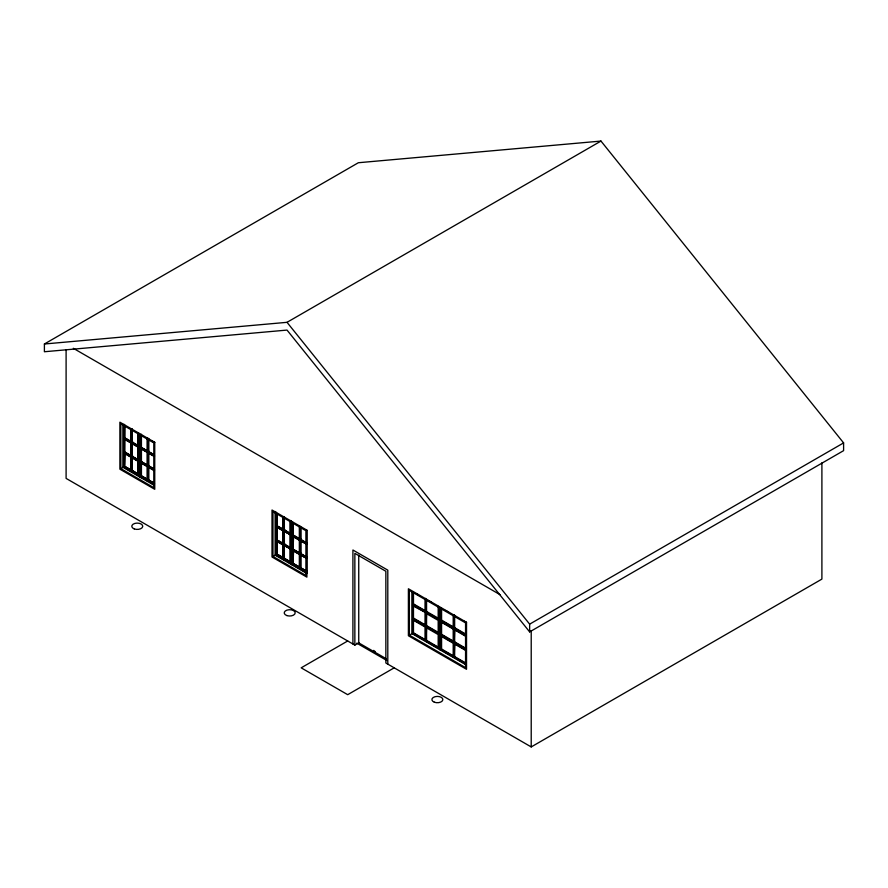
<?xml version="1.0" encoding="UTF-8"?>
<svg xmlns="http://www.w3.org/2000/svg" width="888" height="888" viewBox="0 0 888 888"><rect width="100%" height="100%" fill="white"/><g stroke="black" fill="none" stroke-linecap="round" stroke-linejoin="round"><path stroke-width="1.33" d="M44.4 344L358.352 162.737L600.976 141.07L843.6 442.901L843.6 450.649L529.648 631.901L287.024 330.081L44.4 351.748L44.4 344L287.024 322.322L600.976 141.07M124.72 424.975L124.475 452.347L139.016 460.739L138.04 461.294L131.746 457.653L132.234 457.376L132.234 470.429L131.258 470.995L131.258 429.759M131.024 428.615L130.78 441.802L131.258 441.525L124.964 437.895L123.998 438.45L138.528 446.842M124.964 439.005L124.475 439.294L130.78 442.923L132.712 441.802M120.846 468.609L153.791 487.634L153.791 442.879L120.846 423.854L120.846 468.609L124.043 466.766L139.016 474.902L124.475 466.511L124.964 453.18M138.04 447.119L138.04 460.173L138.528 459.895L132.234 456.254L132.234 443.201L131.746 443.489L138.04 447.119L139.016 446.564L124.475 438.173M147.253 438.261L147.253 451.315L147.73 451.037L141.436 447.397L140.471 447.963L153.968 455.755M124.475 466.511L131.258 469.874L130.78 470.152L130.78 457.098L132.712 455.977M153.968 469.93L140.471 462.137L141.436 461.571L147.73 465.212L147.253 465.49L147.253 452.436L149.184 451.315M140.471 435.076L140.471 476.301L141.436 475.746L147.73 479.387L147.253 479.664L147.253 466.611L149.184 465.49M154.512 470.807L148.218 467.166L148.707 466.888L148.707 479.942L147.73 480.497L147.73 437.984M278.144 540.503L283.394 543.534L282.906 543.811L282.906 530.758L284.848 529.637M289.61 547.119L284.36 544.089L284.36 531.035L283.871 531.313L290.654 534.676L276.124 526.284L277.089 525.718L277.089 513.974M307.137 557.231L300.832 553.601L300.832 540.548L300.344 540.825L306.893 544.322L300.588 540.681L300.588 553.735L306.893 557.375L293.084 549.683L293.562 536.352M278.144 554.667L283.394 557.697L282.906 557.986L282.906 544.932L284.848 543.811M307.137 558.352L292.596 549.961L293.562 549.406L299.866 553.035L299.378 553.324L299.378 540.27L301.321 539.149M272.971 556.443L305.916 575.468L305.916 530.713L272.971 511.688L272.971 556.443L277.089 554.068L277.089 541.014L276.612 541.292L282.906 544.932M290.654 547.73L290.176 548.007L290.176 534.953M283.394 517.593L283.394 558.818L284.36 558.263L284.36 545.21L283.871 545.487L290.654 548.84L276.124 540.448L277.089 539.893L277.089 526.839L276.612 527.117L282.906 530.758M299.866 527.106L299.866 568.331L300.832 567.776L300.832 554.723L300.344 555L306.893 558.496L300.588 554.856L300.588 567.909L306.893 571.55L293.084 563.858L293.562 550.527M293.084 522.455L293.084 535.508L306.649 543.345L300.588 539.571L300.588 526.517M292.596 522.91L292.596 564.135L293.562 563.58L299.866 567.21L299.378 567.488L299.378 554.434L301.321 553.324M290.654 561.893L290.176 562.182L290.176 549.128M347.696 640.981L301.176 667.832L347.696 694.682L394.205 667.832M412.998 604.739L425.585 611.455L413.475 604.462L412.509 605.017L439.16 619.846M66.1 349.672L66.1 478.399L354.856 645.11L359.118 642.657M412.998 618.914L425.585 625.629L413.475 618.636L412.509 619.191L439.16 634.021M413.475 618.636L413.475 605.583L412.998 605.86L425.585 612.576M426.074 599.245L426.074 612.298L438.672 619.003M426.074 613.408L438.184 620.401L438.184 633.455L426.074 626.462L426.562 613.131L426.562 626.184L438.672 633.177M409.357 635.186L465.556 667.632L465.556 622.877L409.357 590.431L409.357 635.186L413.475 632.811L425.585 639.804L425.108 640.082L425.108 627.028L412.998 620.035L413.475 619.757L413.475 632.811M426.074 640.637L426.562 627.305L426.562 640.359L425.585 640.914L425.585 598.401M453.69 627.683L441.58 620.69L440.603 621.245L465.667 635.719M453.69 641.846L441.58 634.853L440.603 635.42L465.578 649.838M453.69 628.793L454.656 628.238L465.667 634.598M466.289 649.683L454.179 642.69L454.656 629.359L454.656 642.413L453.69 642.968M412.509 592.141L412.509 633.366L438.672 648.473L439.16 606.959M440.603 608.358L440.603 649.594L441.58 649.028L453.69 656.021M454.179 656.865L454.656 643.534L454.656 656.587L453.69 657.142L453.69 614.629M529.648 631.901L529.648 624.153L843.6 442.901M354.856 645.11L354.856 553.368L385.858 571.273L385.858 663.014L531.213 746.93L821.9 579.098L821.9 462.826M73.293 348.285L500.044 594.671M151.371 440.637L154.512 442.457M416.294 593.595L418.503 594.871M428.271 600.51L431.579 602.419M445.499 610.456L447.696 611.721M464.08 621.189L466.289 622.455M412.998 603.618L437.962 618.037M441.092 619.846L466.067 634.265M153.957 454.623L148.707 451.592L148.707 438.539M278.144 526.329L283.394 529.359L282.906 529.637L282.906 517.893M307.137 543.067L300.832 539.427L300.832 527.683M153.713 454.767L148.463 451.737L148.463 438.683M140.948 447.685L154.512 455.511M276.612 525.996L291.142 534.387M426.074 612.298L438.184 619.291L438.184 606.238M466.289 635.508L454.179 628.515L454.179 615.462M307.137 544.178L292.596 535.786L293.562 535.231L299.866 538.872L299.378 539.149L299.378 526.096M153.713 455.888L148.463 452.858L148.463 465.911L153.713 468.942M147.253 452.436L140.948 448.795L141.436 448.518L141.436 461.571M154.512 456.632L148.218 452.991L148.707 452.714L148.707 465.767L153.957 468.797M293.084 536.63L299.378 540.27M454.179 629.636L466.289 636.629M412.998 617.793L437.962 632.212M441.092 634.021L466.067 648.44M454.656 642.413L465.667 648.773M140.948 461.849L154.512 469.685M276.612 540.17L291.142 548.562M138.528 461.016L123.998 452.625L124.964 452.059L131.258 455.699L130.78 455.977L130.78 442.923M153.713 470.063L148.463 467.033L148.463 480.086L153.713 483.116M124.475 453.457L130.78 457.098M147.253 466.611L140.948 462.97L141.436 462.692L141.436 475.746M293.084 550.804L299.378 554.434M426.074 627.583L438.184 634.576L438.184 647.63M454.179 643.811L466.289 650.804M132.234 470.429L138.528 474.07L138.04 474.347L138.04 461.294M148.707 479.942L153.957 482.972M284.36 558.263L289.61 561.294M300.832 567.776L307.137 571.406M426.562 640.359L438.672 647.352M454.656 656.587L465.667 662.936M154.512 483.86L140.948 476.024L140.948 434.632M291.142 562.737L276.612 554.345L276.612 512.942M439.16 648.196L412.998 633.089L412.998 591.686M466.289 663.858L441.092 649.306L441.092 636.252L453.202 643.245L453.202 656.299M140.471 476.301L153.968 484.093M292.596 564.135L307.137 572.527M440.603 649.594L465.578 664.013M124.686 467.754L132.923 472.505M135.276 473.87L138.805 475.901M143.512 478.621L139.494 476.867L139.494 433.466M145.865 479.986L148.218 481.34M150.572 482.695L152.925 484.06M276.812 555.588L285.048 560.339M287.401 561.693L292.108 564.413L291.63 564.69L291.63 521.3M293.284 565.09L305.05 571.883M465.878 664.746L412.021 633.644L412.021 591.608M153.613 485.015L123.021 467.354L123.021 425.308M306.926 573.526L275.158 555.189L275.158 511.788M386.169 658.707L358.741 642.879L358.741 555.233M356.743 643.134L386.979 660.583M287.024 322.322L529.648 624.153M531.213 630.658L531.213 746.93M454.656 615.184L454.656 628.238M453.202 614.907L453.202 627.96L441.092 620.967L441.092 607.914M441.58 608.935L441.58 620.69M441.58 621.8L441.58 634.853M441.58 635.975L441.58 649.028M440.126 607.825L440.126 650.005M438.672 607.237L438.672 648.473M426.562 600.266L426.562 612.01M425.108 598.679L425.108 611.732M425.108 612.853L425.108 625.907M413.475 592.718L413.475 604.462M387.801 664.135L387.801 570.152L352.913 550.005L352.913 644M306.649 530.291L306.649 543.345M306.649 544.466L306.649 557.52M306.649 558.63L306.649 571.683M300.344 526.651L300.344 568.054M299.622 525.951L299.622 539.005L293.329 535.375L293.329 523.62M290.654 520.501L290.654 563.014L276.124 554.623L276.124 513.397M290.42 520.634L290.42 533.688L284.116 530.058L284.116 517.005M290.176 520.779L290.176 533.832L290.654 533.555L284.36 529.914L284.36 516.86M283.871 517.138L283.871 558.541M283.15 517.748L283.15 529.492L276.856 525.863L276.856 514.108M275.635 511.51L275.635 554.9M148.218 438.816L148.218 480.219M147.497 438.117L147.497 451.182L141.192 447.541L141.192 434.487M141.436 434.343L141.436 447.397M138.528 433.955L138.528 475.191M138.284 434.11L138.284 445.865L131.99 442.224L131.99 429.17M138.04 432.944L138.04 445.998L138.528 445.721L132.234 442.091L132.234 429.037M131.746 429.315L131.746 470.707M131.024 429.914L131.024 441.669L124.72 438.028L124.72 426.284M123.998 424.275L123.998 466.799M123.51 425.03L123.51 467.077M375.224 651.548A5.483 3.164 0 0 1 374.958 651.404M374.281 650.926A5.483 3.164 0 0 1 373.77 650.382M154.756 442.313L119.88 422.177L119.88 469.175L154.756 489.31L154.756 442.313M306.893 530.147L272.006 510.012L272.006 556.998L306.893 577.145L306.893 530.147M466.533 622.322L408.391 588.755L408.391 635.741L466.533 669.308L466.533 622.322M131.024 442.79L124.72 439.149L124.72 452.203L131.024 455.844L131.024 442.79M138.284 446.986L131.99 443.345L131.99 456.399L138.284 460.04L138.284 446.986M147.497 452.292L141.192 448.662L141.192 461.716L147.497 465.345L147.497 452.292M283.15 530.613L276.856 526.984L276.856 540.037L283.15 543.667L283.15 530.613M290.42 534.809L284.116 531.179L284.116 544.233L290.42 547.863L290.42 534.809M299.622 540.126L293.329 536.485L293.329 549.539L299.622 553.18L299.622 540.126M453.202 629.081L441.092 622.088L441.092 635.142L453.202 642.135L453.202 629.081M131.024 456.954L124.72 453.324L124.72 466.378L131.024 470.007L131.024 456.954M138.284 461.15L131.99 457.52L131.99 470.573L138.284 474.203L138.284 461.15M147.497 466.466L141.192 462.837L141.192 475.89L147.497 479.52L147.497 466.466M283.15 544.788L276.856 541.147L276.856 554.201L283.15 557.842L283.15 544.788M290.42 548.984L284.116 545.343L284.116 558.397L290.42 562.037L290.42 548.984M299.622 554.301L293.329 550.66L293.329 563.714L299.622 567.354L299.622 554.301M434.332 702.197A5.483 3.164 0 0 0 442.846 699.777A5.483 3.164 0 0 0 434.954 696.725A5.483 3.164 0 0 0 434.332 702.197M134.221 528.893A5.483 3.164 0 0 0 142.735 526.473A5.483 3.164 0 0 0 134.843 523.421A5.483 3.164 0 0 0 134.221 528.893M286.957 615.595A5.483 3.164 0 0 0 295.182 612.864A5.483 3.164 0 0 0 286.957 610.123A5.483 3.164 0 0 0 286.957 615.595"/></g></svg>
